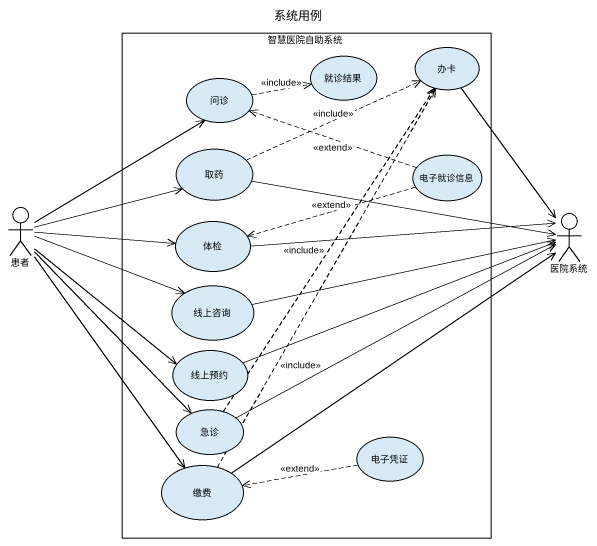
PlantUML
@startuml
title 系统用例
rectangle 智慧医院自助系统 {
  usecase 办卡
  usecase 问诊
  usecase 就诊结果
  usecase 取药
  usecase 电子就诊信息
  usecase 体检
  usecase 线上咨询
  usecase 线上预约
  usecase 急诊
  usecase 电子凭证
  usecase 缴费
}
actor 患者
actor 医院系统
问诊 .right.> 就诊结果 : <<include>>
取药 .right.> 办卡 : <<include>>
电子就诊信息 .left.> 问诊 : <<extend>>
电子就诊信息 .left.> 体检 : <<extend>>
患者 -up-> 问诊
患者 -right-> 取药
患者 -right-> 体检
患者 -right-> 线上咨询
患者 --> 线上预约
患者 --> 急诊
患者 --> 缴费
医院系统 <-up- 办卡
医院系统 <-left- 取药
医院系统 <-left- 体检
医院系统 <-left- 线上咨询
医院系统 <-left- 线上预约
医院系统 <-left- 急诊
医院系统 <-- 缴费
急诊 .up.> 办卡 : <<include>>
电子凭证 .left.> 缴费 : <<extend>>
缴费 .up.> 办卡 : <<include>>
@enduml
